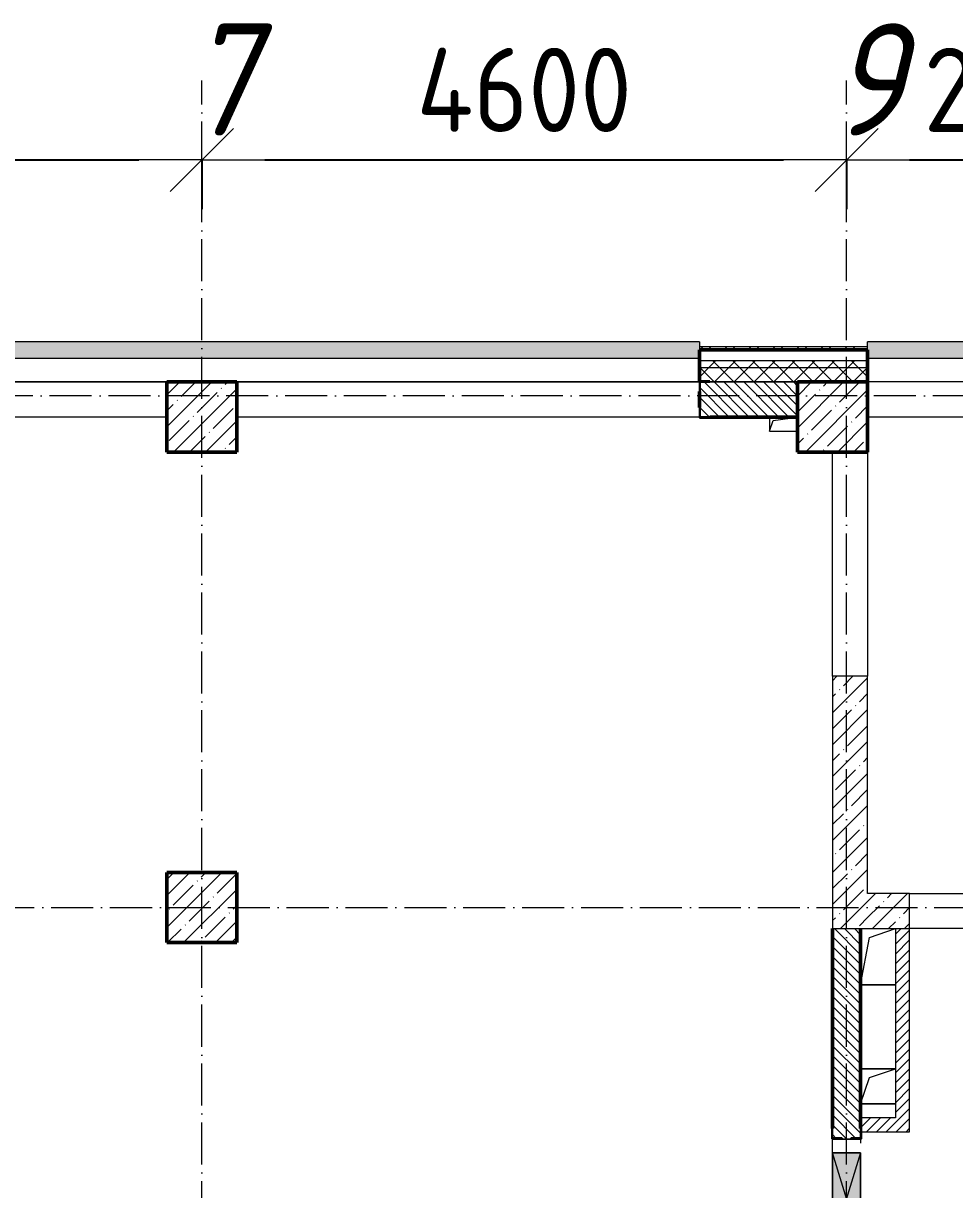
# Model space of a CAD drawing. Header units: millimetres. Extents: x 2294 to 908349, y -83289 to 219220.
# Drawn here: x 16139 to 22784, y 47994 to 56315 of the extents above; entities that cross this region are included whole.
import ezdxf

# ---------------------------------------------------------------- set-up
doc = ezdxf.new("R2010")
doc.units = ezdxf.units.MM
doc.linetypes.add('50_200_ШТРИХ_1Т_ш5_п1_п1_', pattern=[700, 500, -100, 0, -100])
for name, color, linetype, lineweight in [('A-____-____-DIMS', 7, 'Continuous', 9), ('A-DETL-GENF-OTLN', 7, 'Continuous', 9), ('A-FLOR-____-OTLN', 7, 'Continuous', 9), ('A-GENM-____-MCUT', 7, 'Continuous', 25), ('A-GENM-____-OTLN', 7, 'Continuous', 9), ('A-GENM-____-OTLN-1', 7, 'Continuous', 25), ('A-GLAZ-____-OTLN', 7, 'Continuous', 9), ('A-WALL-____-MCUT-1', 7, 'Continuous', 9), ('A-WALL-____-MCUT-2', 7, 'Continuous', 50), ('A-WALL-____-MCUT-3', 7, 'Continuous', 9), ('A-WALL-____-OTLN', 7, 'Continuous', 9), ('A-WALL-____-PATT-1', 7, 'Continuous', 9), ('A-WALL-FNSH-MCUT-1', 7, 'Continuous', 9), ('I-WALL-____-OTLN', 7, 'Continuous', 9), ('S-COLS-____-MCUT', 7, 'Continuous', 50), ('S-COLS-____-OTLN', 7, 'Continuous', 9), ('S-GRID-____-IDEN', 7, 'Continuous', 9), ('S-GRID-____-OTLN-1', 7, '50_200_ШТРИХ_1Т_ш5_п1_п1_', 9)]:
    doc.layers.add(name, color=color, linetype=linetype, lineweight=lineweight)
doc.layers.add('A-GLAZ-____-OTLN-1', color=7, linetype='Continuous', lineweight=9, true_color=0xc0c0c0)
doc.styles.add('ISOCPEUR_I', font='isocpeui.ttf', dxfattribs={"width": 0.9, "height": 2.5})
doc.styles.add('СПДС', font='isocpeur.ttf', dxfattribs={"width": 0.9})
doc.dimstyles.new('Размера А3', dxfattribs={"dimtxt": 800, "dimasz": 450, "dimexe": 350, "dimexo": 100, "dimgap": 200, "dimtad": 1, "dimdec": 0, "dimrnd": 10, "dimzin": 0, "dimdsep": 46, "dimtxsty": 'СПДС', "dimblk": 'ARROWHEAD_6', "dimcen": 1, "dimclrd": 5, "dimclre": 5, "dimclrt": 5, "dimazin": 0, "dimtfac": 1, "dimtdec": 0, "dimtmove": 2, "dimatfit": 3, "dimfxl": 1, "dimtolj": 1, "dimtzin": 0, "dimarcsym": 0})
pattern_1 = [(45, (7562.79, 6025.28), (-70.71068, 70.71068), []), (135, (7562.79, 6025.28), (-70.71068, -70.71068), [])]
pattern_2 = [(45, (7562.79, 6025.28), (-114.04925, 114.04925), []), (45, (7676.84, 6025.28), (-114.04925, 114.04925), [201.612, -40.322, 3.353, -36.97])]
pattern_3 = [(45, (7562.787, 6025.276), (-35.35534, 35.35534), [])]
pattern_4 = [(135, (7562.787, 6025.276), (-35.35534, -35.35534), [])]

# ---------------------------------------------------------------- blocks, each defined once
blk = doc.blocks.new('BSC_Колонна _Прямоугольная - 500х500-V7-АР1_План отверстий 2 этажа в осях 1-64_А-ГГ')
at = {"layer": 'S-COLS-____-OTLN'}
h = blk.add_hatch(dxfattribs=at)
h.set_pattern_fill('FP_33', color=256, style=0, pattern_type=2)
h.set_pattern_definition([(45, (-9850, -43981.04), (-114.04925, 114.04925), []), (45, (-9735.95, -43981.04), (-114.04925, 114.04925), [201.613, -40.323, 3.353, -36.97])])
h.paths.add_polyline_path([(-250, -250), (250, -250), (250, 250), (-250, 250)], flags=0)
at = {"layer": 'S-COLS-____-MCUT'}
for p, q in [((250, 250), (-250, 250)), ((-250, 250), (-250, -250)), ((250, -250), (250, 250)), ((-250, -250), (250, -250))]:
    blk.add_line(p, q, dxfattribs=at)
blk = doc.blocks.new('BSC_Колонна _Прямоугольная - 500х500-V73-АР1_План отверстий 2 этажа в осях 1-64_А-ГГ')
at = {"layer": 'S-COLS-____-OTLN'}
h = blk.add_hatch(dxfattribs=at)
h.set_pattern_fill('FP_102', color=256, style=0, pattern_type=2)
h.set_pattern_definition([(45, (-9850, -47481.04), (-114.04925, 114.04925), []), (45, (-9735.95, -47481.04), (-114.04925, 114.04925), [201.613, -40.323, 3.353, -36.97])])
h.paths.add_polyline_path([(-250, -250), (250, -250), (250, 250), (-250, 250)], flags=0)
at = {"layer": 'S-COLS-____-MCUT'}
for p, q in [((250, 250), (-250, 250)), ((-250, 250), (-250, -250)), ((250, -250), (250, 250)), ((-250, -250), (250, -250))]:
    blk.add_line(p, q, dxfattribs=at)
blk = doc.blocks.new('Отлив_СКБ - Отлив витража_120_НВФ-31885342-АР1_План отверстий 2 этажа в осях 1-64_А-ГГ')
at = {"layer": 'A-GLAZ-____-OTLN-1'}
for points in [[(0, 0), (0, -2), (7800, -2), (7800, 0), (2808.9, 0)], [(0, -2), (0, -120), (7800, -120), (7800, -2), (2808.9, -2)]]:
    blk.add_hatch(color=256, dxfattribs=at).paths.add_polyline_path(points, flags=0)
at = {"layer": 'A-GLAZ-____-OTLN'}
for p, q in [((0, 0), (7800, 0)), ((7800, -2), (0, -2)), ((0, -120), (0, -83)), ((7800, -83), (7800, -120)), ((0, -120), (7800, -120))]:
    blk.add_line(p, q, dxfattribs=at)
blk = doc.blocks.new('Фахверк_СКБ_Уголок - 250_2700-27497298-АР1_План отверстий 2 этажа в осях 1-64_А-ГГ')
at = {"layer": 'A-GENM-____-MCUT'}
for p, q in [((200, 181), (125, 181)), ((125, 181), (125, 106)), ((131, 106), (131, 175)), ((131, 175), (200, 175)), ((200, 175), (200, 181)), ((125, 106), (131, 106)), ((131, -6), (125, -6)), ((125, -6), (125, -81)), ((125, -81), (200, -81)), ((131, -75), (131, -6)), ((200, -75), (131, -75)), ((200, -81), (200, -75))]:
    blk.add_line(p, q, dxfattribs=at)
blk = doc.blocks.new('154_Стойка_СКБ_Уголок - СМ-2480_200-28346303-АР1_План отверстий 2 этажа в осях 1-64_А-ГГ')
at = {"layer": 'A-GENM-____-MCUT'}
for p, q in [((125, 156), (125, 81)), ((200, 156), (125, 156)), ((131, 81), (131, 150)), ((131, 150), (200, 150)), ((200, 150), (200, 156)), ((125, 81), (131, 81)), ((131, 19), (125, 19)), ((125, 19), (125, -56)), ((131, -50), (131, 19)), ((125, -56), (200, -56)), ((200, -50), (131, -50)), ((200, -56), (200, -50))]:
    blk.add_line(p, q, dxfattribs=at)
blk = doc.blocks.new('Стойка_Влож_Полоса боковая - Полоса-28213942-АР1_План отверстий 2 этажа в осях 1-64_А-ГГ')
at = {"layer": 'A-GENM-____-OTLN'}
for p, q in [((-5, 60), (0, 60)), ((-5, -60), (-5, 60)), ((0, 31), (0, -31)), ((0, -60), (-5, -60))]:
    blk.add_line(p, q, dxfattribs=at)
blk = doc.blocks.new('AR_Отверстие прямоугольное _в плите_ - AR_Отверстие прямоугольное _в плите_-30459204-АР1_План отверстий 2 этажа в осях 1-64_А-ГГ')
at = {"layer": 'A-GENM-____-OTLN'}
for p, q in [((-62.5, 137.5), (125, 200)), ((-125, -200), (-62.5, 137.5)), ((-125, -200), (125, -200))]:
    blk.add_line(p, q, dxfattribs=at)
blk = doc.blocks.new('AR_Отверстие прямоугольное _в плите_ - AR_Отверстие прямоугольное _в плите_-30458064-АР1_План отверстий 2 этажа в осях 1-64_А-ГГ')
at = {"layer": 'A-GENM-____-OTLN'}
for p, q in [((125, 125), (-125, 125)), ((-62.5, 62.5), (125, 125)), ((-125, -125), (-62.5, 62.5)), ((-125, -125), (125, -125))]:
    blk.add_line(p, q, dxfattribs=at)
blk = doc.blocks.new('AR_Отверстие прямоугольное _в плите_ - AR_Отверстие прямоугольное _в плите_-V165-АР1_План отверстий 2 этажа в осях 1-64_А-ГГ')
at = {"layer": 'A-GENM-____-OTLN'}
for p, q in [((-100, 50), (-100, -50)), ((-100, -50), (-75, 25)), ((-75, 25), (100, 50)), ((-100, -50), (100, -50))]:
    blk.add_line(p, q, dxfattribs=at)
blk = doc.blocks.new('Отлив_СКБ - Отлив витража_120_НВФ-31885289-АР1_План отверстий 2 этажа в осях 1-64_А-ГГ')
at = {"layer": 'A-GLAZ-____-OTLN-1'}
for points in [[(1000, 2), (1000, 120), (0, 120), (0, 2)], [(1000, 0), (1000, 2), (0, 2), (0, 0)]]:
    blk.add_hatch(color=256, dxfattribs=at).paths.add_polyline_path(points, flags=0)
at = {"layer": 'A-GLAZ-____-OTLN'}
for p, q in [((0, 83), (0, 120)), ((1000, 120), (0, 120)), ((1000, 120), (1000, 83)), ((0, 2), (1000, 2)), ((1000, 0), (0, 0))]:
    blk.add_line(p, q, dxfattribs=at)
blk = doc.blocks.new('AR_Отверстие прямоугольное _в стене__БезПР - AR_Отверстие прямоугольное _в стене__БезПР-36788778-АР1_План отверстий 2 этажа в осях 1-64_А-ГГ')
at = {"layer": 'A-GLAZ-____-OTLN'}
blk.add_hatch(color=256, dxfattribs=at).paths.add_polyline_path([(325, -100), (325, 100), (-325, 100), (-325, -100), (-109.6, -100)], flags=0)
at = {"layer": 'A-DETL-GENF-OTLN'}
for p, q in [((-325, -100), (-325, 100)), ((-325, 100), (325, 100)), ((325, 100), (-325, -100)), ((-325, 100), (325, -100)), ((325, 100), (-325, 100)), ((-325, 100), (-325, -100)), ((325, 100), (325, -100)), ((325, -100), (325, 100)), ((325, -100), (-325, -100)), ((-325, -100), (325, -100))]:
    blk.add_line(p, q, dxfattribs=at)
at = {"layer": 'A-GLAZ-____-OTLN'}
blk.add_line((325, 100), (-325, 100), dxfattribs=at)
blk = doc.blocks.new('2floor')
at = {"layer": 'A-WALL-____-PATT-1'}
h = blk.add_hatch(dxfattribs=at)
h.set_pattern_fill('FP_3', color=256, style=0, pattern_type=2)
h.set_pattern_definition([(45, (7562.79, 6025.28), (-85.53659, 85.53659), []), (45, (7619.81, 6025.28), (-85.53659, 85.53659), [])])
h.paths.add_polyline_path([(31342.8, 53986.3), (31342.8, 54006.3), (23162.8, 54006.3), (23162.8, 53986.3), (28758.7, 53986.3)], flags=0)
h.paths.add_polyline_path([(22162.8, 53986.3), (22162.8, 54006.3), (20962.8, 54006.3), (20962.8, 53986.3), (21688.8, 53986.3)], flags=0)
h.paths.add_polyline_path([(13162.8, 53986.3), (13162.8, 54006.3), (4882.8, 54006.3), (4882.8, 53986.3), (12851.5, 53986.3)], flags=0)
h = blk.add_hatch(dxfattribs=at)
h.set_pattern_fill('FP_1', color=256, style=0, pattern_type=2)
h.set_pattern_definition(pattern_1)
h.paths.add_polyline_path([(31212.8, 53856.3), (31262.8, 53856.3), (31262.8, 53906.3), (23162.8, 53906.3), (23162.8, 53856.3), (28758.7, 53856.3)], flags=0)
h.paths.add_polyline_path([(22162.8, 53856.3), (22162.8, 53906.3), (20962.8, 53906.3), (20962.8, 53856.3), (21688.8, 53856.3)], flags=0)
h.paths.add_polyline_path([(12851.5, 53856.3), (13162.8, 53856.3), (13162.8, 53906.3), (5012.8, 53906.3), (5012.8, 53856.3), (11084, 53856.3)], flags=0)
h = blk.add_hatch(dxfattribs=at)
h.set_pattern_fill('FP_1', color=256, style=0, pattern_type=2)
h.set_pattern_definition(pattern_1)
h.paths.add_polyline_path([(31112.8, 53756.3), (31212.8, 53756.3), (31212.8, 53856.3), (23162.8, 53856.3), (23162.8, 53756.3), (28758.7, 53756.3)], flags=0)
h.paths.add_polyline_path([(22162.8, 53756.3), (22162.8, 53856.3), (20962.8, 53856.3), (20962.8, 53762.3), (21037.8, 53762.3), (21037.8, 53756.3), (21688.8, 53756.3)], flags=0)
h.paths.add_polyline_path([(13162.8, 53756.3), (13162.8, 53856.3), (5112.8, 53856.3), (5112.8, 53756.3), (12851.5, 53756.3)], flags=0)
h = blk.add_hatch(dxfattribs=at)
h.set_pattern_fill('FP_6', color=256, style=0, pattern_type=2)
h.set_pattern_definition(pattern_4)
h.paths.add_polyline_path([(20968.8, 53506.3), (21662.8, 53506.3), (21662.8, 53756.3), (20968.8, 53756.3), (20968.8, 53687.3), (20962.8, 53687.3), (20962.8, 53575.3), (20968.8, 53575.3)], flags=0)
h = blk.add_hatch(dxfattribs=at)
h.set_pattern_fill('FP_25', color=256, style=0, pattern_type=2)
h.set_pattern_definition(pattern_2)
h.paths.add_polyline_path([(22162.8, 49856.3), (22162.8, 51656.3), (21912.8, 51656.3), (21912.8, 49856.3)], flags=0)
h = blk.add_hatch(dxfattribs=at)
h.set_pattern_fill('FP_25', color=256, style=0, pattern_type=2)
h.set_pattern_definition(pattern_2)
h.paths.add_polyline_path([(30612.8, 49856.3), (30612.8, 50106.3), (24062.8, 50106.3), (24062.8, 49856.3), (28758.7, 49856.3)], flags=0)
h.paths.add_polyline_path([(22462.8, 49856.3), (22462.8, 50106.3), (22162.8, 50106.3), (22162.8, 49856.3)], flags=0)
h = blk.add_hatch(dxfattribs=at)
h.set_pattern_fill('FP_6', color=256, style=0, pattern_type=2)
h.set_pattern_definition(pattern_4)
h.paths.add_polyline_path([(21952.8, 47406.3), (22112.8, 47406.3), (22112.8, 47456.3), (21912.8, 47456.3), (21912.8, 47406.3)], flags=0)
h.paths.add_polyline_path([(22043.8, 48356.3), (22043.8, 48362.3), (22112.8, 48362.3), (22112.8, 49856.3), (21912.8, 49856.3), (21913.6, 48362.3), (21981.8, 48362.3), (21981.8, 48356.3)], flags=0)
h = blk.add_hatch(dxfattribs=at)
h.set_pattern_fill('FP_5', color=256, style=0, pattern_type=2)
h.set_pattern_definition(pattern_3)
h.paths.add_polyline_path([(22462.8, 48506.3), (22462.8, 49856.3), (22362.8, 49856.3), (22362.8, 48506.3)], flags=0)
h = blk.add_hatch(dxfattribs=at)
h.set_pattern_fill('FP_5', color=256, style=0, pattern_type=2)
h.set_pattern_definition(pattern_3)
h.paths.add_polyline_path([(22462.8, 48406.3), (22462.8, 48506.3), (22112.8, 48506.3), (22112.8, 48431.3), (22118.8, 48431.3), (22118.8, 48406.3)], flags=0)
at = {"layer": 'S-COLS-____-OTLN'}
h = blk.add_hatch(dxfattribs=at)
h.set_pattern_fill('FP_25', color=256, style=0, pattern_type=2)
h.set_pattern_definition(pattern_2)
h.paths.add_polyline_path([(21662.8, 53256.3), (22162.8, 53256.3), (22162.8, 53756.3), (21662.8, 53756.3)], flags=0)
at = {"layer": 'A-FLOR-____-OTLN'}
for p, q in [((22362.8, 49456.3), (22112.8, 49456.3)), ((22112.8, 48856.3), (22362.8, 48856.3)), ((22362.8, 48606.3), (22112.8, 48606.3))]:
    blk.add_line(p, q, dxfattribs=at)
at = {"layer": 'A-WALL-____-MCUT-1'}
for p, q in [((21912.8, 51656.3), (21912.8, 49856.3)), ((22162.8, 51656.3), (21912.8, 51656.3)), ((22162.8, 50106.3), (22162.8, 51656.3)), ((22462.8, 50106.3), (22162.8, 50106.3)), ((22462.8, 49856.3), (22462.8, 50106.3)), ((21912.8, 49856.3), (22462.8, 49856.3))]:
    blk.add_line(p, q, dxfattribs=at)
at = {"layer": 'A-WALL-____-MCUT-2'}
for p, q in [((22162.8, 53986.3), (20962.8, 53986.3)), ((20962.8, 53986.3), (20962.8, 53762.3)), ((22162.8, 53756.3), (22162.8, 53986.3)), ((21662.8, 53756.3), (22162.8, 53756.3)), ((21662.8, 53506.3), (21662.8, 53756.3)), ((20962.8, 53687.3), (20962.8, 53575.3)), ((21037.8, 53506.3), (21662.8, 53506.3)), ((21912.8, 49856.3), (21912.8, 48431.3)), ((22112.8, 48431.3), (22112.8, 49856.3))]:
    blk.add_line(p, q, dxfattribs=at)
at = {"layer": 'A-WALL-____-MCUT-3'}
for p, q in [((22162.8, 53906.3), (20962.8, 53906.3)), ((22162.8, 53856.3), (20962.8, 53856.3)), ((21037.8, 53756.3), (21662.8, 53756.3)), ((21662.8, 53756.3), (21037.8, 53756.3))]:
    blk.add_line(p, q, dxfattribs=at)
at = {"layer": 'A-WALL-____-OTLN'}
for p, q in [((17162.8, 53756.3), (13162.8, 53756.3)), ((13162.8, 53756.3), (17162.8, 53756.3)), ((20962.8, 53756.3), (17662.8, 53756.3)), ((17662.8, 53756.3), (20962.8, 53756.3)), ((23162.8, 53756.3), (22162.8, 53756.3)), ((17162.8, 53506.3), (13162.8, 53506.3)), ((20962.8, 53506.3), (17662.8, 53506.3)), ((23162.8, 53506.3), (22162.8, 53506.3)), ((21912.8, 51656.3), (21912.8, 53256.3)), ((22162.8, 53256.3), (22162.8, 51656.3)), ((22462.8, 50106.3), (24062.8, 50106.3)), ((24062.8, 49856.3), (22462.8, 49856.3))]:
    blk.add_line(p, q, dxfattribs=at)
at = {"layer": 'A-WALL-FNSH-MCUT-1'}
for p, q in [((22162.8, 54006.3), (20962.8, 54006.3)), ((20962.8, 54006.3), (20962.8, 53986.3)), ((22162.8, 53986.3), (22162.8, 54006.3)), ((20962.8, 53986.3), (22162.8, 53986.3)), ((22362.8, 49856.3), (22362.8, 48506.3)), ((22462.8, 48406.3), (22462.8, 49856.3)), ((22362.8, 48506.3), (22112.8, 48506.3)), ((22118.8, 48406.3), (22462.8, 48406.3))]:
    blk.add_line(p, q, dxfattribs=at)
at = {"layer": 'I-WALL-____-OTLN'}
for p, q in [((21912.8, 48256.3), (21912.8, 48356.3)), ((22112.8, 48356.3), (22112.8, 48326.3))]:
    blk.add_line(p, q, dxfattribs=at)
at = {"layer": 'S-COLS-____-MCUT'}
for p, q in [((22162.8, 53756.3), (21662.8, 53756.3)), ((21662.8, 53756.3), (21662.8, 53256.3)), ((22162.8, 53256.3), (22162.8, 53756.3)), ((21662.8, 53256.3), (22162.8, 53256.3))]:
    blk.add_line(p, q, dxfattribs=at)
at = {"layer": 'A-GENM-____-OTLN'}
for name, p in [('AR_Отверстие прямоугольное _в плите_ - AR_Отверстие прямоугольное _в плите_-V165-АР1_План отверстий 2 этажа в осях 1-64_А-ГГ', (21562.8, 53456.3)), ('AR_Отверстие прямоугольное _в плите_ - AR_Отверстие прямоугольное _в плите_-30459204-АР1_План отверстий 2 этажа в осях 1-64_А-ГГ', (22237.8, 49656.3)), ('AR_Отверстие прямоугольное _в плите_ - AR_Отверстие прямоугольное _в плите_-30458064-АР1_План отверстий 2 этажа в осях 1-64_А-ГГ', (22237.8, 48731.3))]:
    blk.add_blockref(name, p, dxfattribs=at)
at = {"layer": 'A-GENM-____-OTLN', "rotation": 90.00000000000072}
blk.add_blockref('Стойка_Влож_Полоса боковая - Полоса-28213942-АР1_План отверстий 2 этажа в осях 1-64_А-ГГ', (22012.8, 48356.3), dxfattribs=at)
at = {"layer": 'A-GENM-____-OTLN-1'}
blk.add_blockref('Фахверк_СКБ_Уголок - 250_2700-27497298-АР1_План отверстий 2 этажа в осях 1-64_А-ГГ', (20837.8, 53581.3), dxfattribs=at)
at = {"layer": 'A-GENM-____-OTLN-1', "rotation": 90.00000000000071}
blk.add_blockref('154_Стойка_СКБ_Уголок - СМ-2480_200-28346303-АР1_План отверстий 2 этажа в осях 1-64_А-ГГ', (22062.8, 48231.3), dxfattribs=at)
at = {"layer": 'A-GLAZ-____-OTLN'}
for name, p, rotation in [('Отлив_СКБ - Отлив витража_120_НВФ-31885342-АР1_План отверстий 2 этажа в осях 1-64_А-ГГ', (20962.8, 53923.3), 180), ('AR_Отверстие прямоугольное _в стене__БезПР - AR_Отверстие прямоугольное _в стене__БезПР-36788778-АР1_План отверстий 2 этажа в осях 1-64_А-ГГ', (22012.8, 47931.3), 270.0000000000007)]:
    blk.add_blockref(name, p, dxfattribs=dict(at, rotation=rotation))
blk.add_blockref('Отлив_СКБ - Отлив витража_120_НВФ-31885289-АР1_План отверстий 2 этажа в осях 1-64_А-ГГ', (22162.8, 53923.3), dxfattribs=at)
at = {"layer": 'S-COLS-____-OTLN'}
for name, p in [('BSC_Колонна _Прямоугольная - 500х500-V73-АР1_План отверстий 2 этажа в осях 1-64_А-ГГ', (17412.8, 53506.3)), ('BSC_Колонна _Прямоугольная - 500х500-V7-АР1_План отверстий 2 этажа в осях 1-64_А-ГГ', (17412.8, 50006.3))]:
    blk.add_blockref(name, p, dxfattribs=at)
blk = doc.blocks.new('ARROWHEAD_6')
at = {"color": 0, "linetype": 'Continuous'}
for p, q in [((-0.5, -0.5), (0.5, 0.5)), ((0, 0), (-1, 0))]:
    blk.add_line(p, q, dxfattribs=at)
blk = doc.blocks.new('*D2787')
at = {"layer": 'A-____-____-DIMS', "color": 0, "lineweight": -2, "transparency": 16777216}
for p, q in [((171033.5, 55346.1), (171033.5, 54990.1)), ((171483.5, 55340.1), (174983.5, 55340.1)), ((175433.5, 55346.1), (175433.5, 54990.1))]:
    blk.add_line(p, q, dxfattribs=at)
at = {"layer": 'Defpoints', "color": 0, "transparency": 16777216}
for p in [(171033.5, 55446.1), (175433.5, 55446.1), (175433.5, 55340.1)]:
    blk.add_point(p, dxfattribs=at)
at = {"layer": 'A-____-____-DIMS', "color": 0, "lineweight": -2, "transparency": 16777216, "xscale": 450, "yscale": 450, "zscale": 450, "rotation": 180}
blk.add_blockref('ARROWHEAD_6', (171033.5, 55340.1), dxfattribs=at)
at = {"layer": 'A-____-____-DIMS', "color": 0, "lineweight": -2, "transparency": 16777216, "xscale": 450, "yscale": 450, "zscale": 450}
blk.add_blockref('ARROWHEAD_6', (175433.5, 55340.1), dxfattribs=at)
at = {"layer": 'A-____-____-DIMS', "color": 0, "transparency": 16777216, "insert": (173233.5, 55840.1), "char_height": 600, "attachment_point": 5, "style": 'СПДС'}
blk.add_mtext('\\A1;4400', dxfattribs=at)
blk = doc.blocks.new('*D2788')
at = {"layer": 'A-____-____-DIMS', "color": 0, "lineweight": -2, "transparency": 16777216}
for p, q in [((175433.5, 55346.1), (175433.5, 54990.1)), ((175883.5, 55340.1), (179583.5, 55340.1)), ((180033.5, 55346.1), (180033.5, 54990.1))]:
    blk.add_line(p, q, dxfattribs=at)
at = {"layer": 'Defpoints', "color": 0, "transparency": 16777216}
for p in [(175433.5, 55446.1), (180033.5, 55446.1), (180033.5, 55340.1)]:
    blk.add_point(p, dxfattribs=at)
at = {"layer": 'A-____-____-DIMS', "color": 0, "lineweight": -2, "transparency": 16777216, "xscale": 450, "yscale": 450, "zscale": 450, "rotation": 180}
blk.add_blockref('ARROWHEAD_6', (175433.5, 55340.1), dxfattribs=at)
at = {"layer": 'A-____-____-DIMS', "color": 0, "lineweight": -2, "transparency": 16777216, "xscale": 450, "yscale": 450, "zscale": 450}
blk.add_blockref('ARROWHEAD_6', (180033.5, 55340.1), dxfattribs=at)
at = {"layer": 'A-____-____-DIMS', "color": 0, "transparency": 16777216, "insert": (177733.5, 55840.1), "char_height": 600, "attachment_point": 5, "style": 'СПДС'}
blk.add_mtext('\\A1;4600', dxfattribs=at)
blk = doc.blocks.new('*D2789')
at = {"layer": 'A-____-____-DIMS', "color": 0, "lineweight": -2, "transparency": 16777216}
for p, q in [((180033.5, 55346.1), (180033.5, 54990.1)), ((180483.5, 55340.1), (182183.5, 55340.1)), ((182633.5, 55346.1), (182633.5, 54990.1))]:
    blk.add_line(p, q, dxfattribs=at)
at = {"layer": 'Defpoints', "color": 0, "transparency": 16777216}
for p in [(180033.5, 55446.1), (182633.5, 55446.1), (182633.5, 55340.1)]:
    blk.add_point(p, dxfattribs=at)
at = {"layer": 'A-____-____-DIMS', "color": 0, "lineweight": -2, "transparency": 16777216, "xscale": 450, "yscale": 450, "zscale": 450, "rotation": 180}
blk.add_blockref('ARROWHEAD_6', (180033.5, 55340.1), dxfattribs=at)
at = {"layer": 'A-____-____-DIMS', "color": 0, "lineweight": -2, "transparency": 16777216, "xscale": 450, "yscale": 450, "zscale": 450}
blk.add_blockref('ARROWHEAD_6', (182633.5, 55340.1), dxfattribs=at)
at = {"layer": 'A-____-____-DIMS', "color": 0, "transparency": 16777216, "insert": (181333.5, 55840.1), "char_height": 600, "attachment_point": 5, "style": 'СПДС'}
blk.add_mtext('\\A1;2600', dxfattribs=at)
blk = doc.blocks.new('3osi')
at = {"layer": 'S-GRID-____-OTLN-1', "color": 251, "ltscale": 0.6, "true_color": 0x636466}
for p, q in [((175433.5, 1542.7), (175433.5, 55906.2)), ((180033.5, 1542.7), (180033.5, 55906.2)), ((192291.2, 53656.3), (160914.7, 53656.3)), ((160914.7, 50006.3), (192291.2, 50006.3))]:
    blk.add_line(p, q, dxfattribs=at)
at = {"layer": 'S-GRID-____-IDEN', "char_height": 800, "width": 202.025, "attachment_point": 1, "style": 'ISOCPEUR_I'}
for s, insert in [('\\fISOCPEUR|b0|i1|c204|p34|;\\W.9;7', (175311.8, 56315)), ('\\fISOCPEUR|b0|i1|c204|p34|;\\W.9;9', (179911.8, 56315))]:
    blk.add_mtext(s, dxfattribs=dict(at, insert=insert))
at = {"layer": 'A-____-____-DIMS'}
for base, p1, p2, picture, middle in [((175433.5, 55340.1), (171033.5, 55446.1), (175433.5, 55446.1), '*D2787', (173233.5, 55840.1)), ((180033.5, 55340.1), (175433.5, 55446.1), (180033.5, 55446.1), '*D2788', (177733.5, 55840.1)), ((182633.5, 55340.1), (180033.5, 55446.1), (182633.5, 55446.1), '*D2789', (181333.5, 55840.1))]:
    dim = blk.add_linear_dim(base=base, p1=p1, p2=p2, dimstyle='Размера А3', override={"dimtxt": 600, "dimclrd": 0, "dimclre": 0, "dimclrt": 0}, dxfattribs=at)
    dim.commit()
    dim.dimension.update_dxf_attribs({"geometry": picture, "text_midpoint": middle})

msp = doc.modelspace()

# ---------------------------------------------------------------- block references
for name, p in [('3osi', (-158020.7, 0)), ('2floor', (0, 0))]:
    msp.add_blockref(name, p)

doc.saveas('drawing.dxf')
